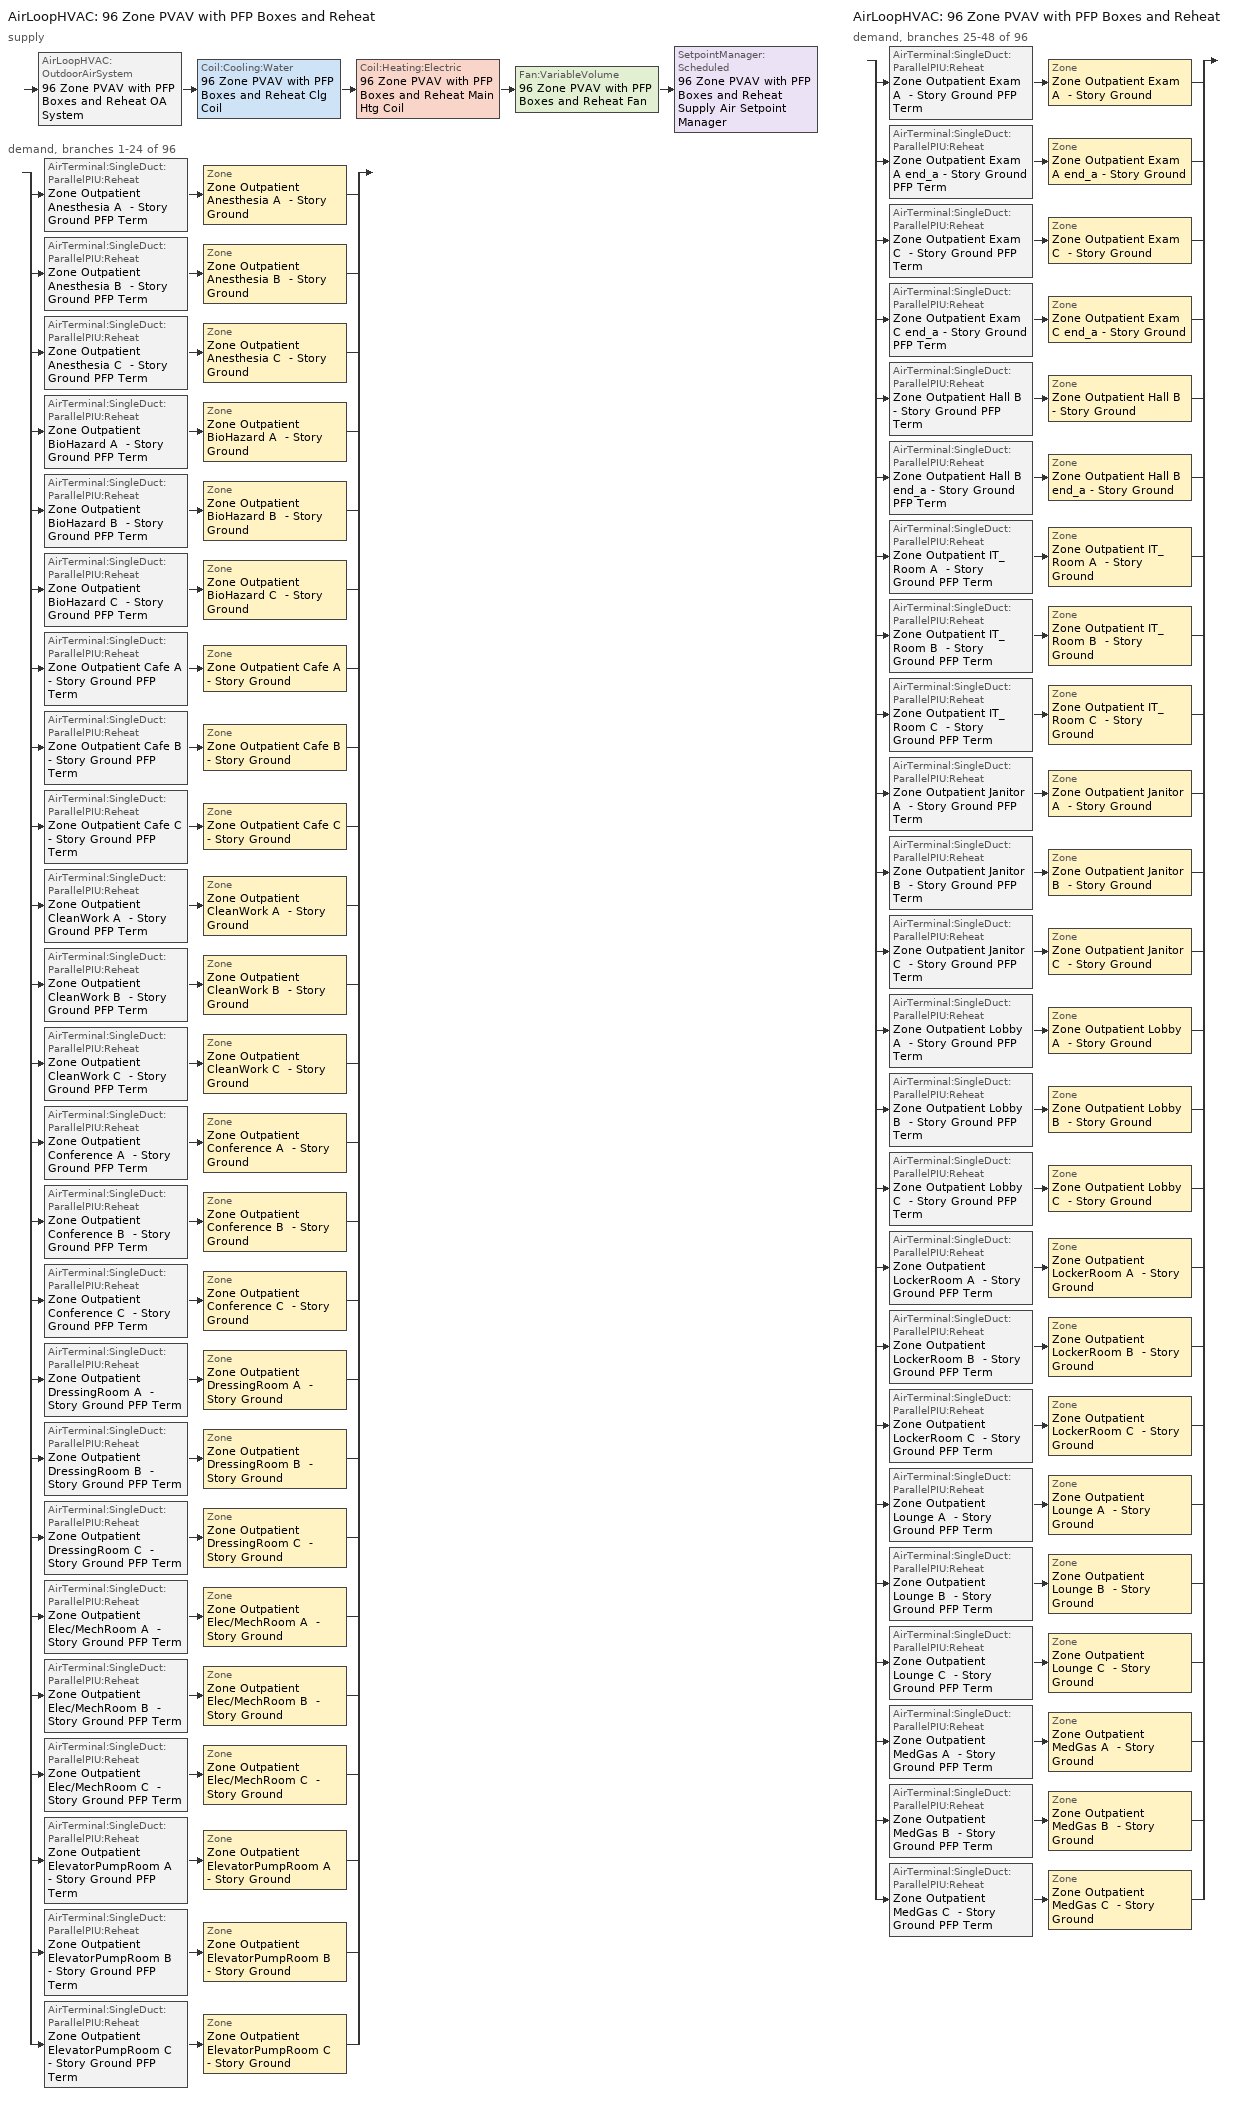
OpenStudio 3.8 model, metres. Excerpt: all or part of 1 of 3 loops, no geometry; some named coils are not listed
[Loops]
AirLoopHVAC '96 Zone PVAV with PFP Boxes and Reheat'
 supply: AirLoopHVAC:OutdoorAirSystem '96 Zone PVAV with PFP Boxes and Reheat OA System' > Coil:Cooling:Water '96 Zone PVAV with PFP Boxes and Reheat Clg Coil' > Coil:Heating:Electric '96 Zone PVAV with PFP Boxes and Reheat Main Htg Coil' > Fan:VariableVolume '96 Zone PVAV with PFP Boxes and Reheat Fan' > SetpointManager:Scheduled '96 Zone PVAV with PFP Boxes and Reheat Supply Air Setpoint Manager'
 demand, branches 1-24 of 96: split
  | AirTerminal:SingleDuct:ParallelPIU:Reheat 'Zone Outpatient Anesthesia A  - Story Ground PFP Term' > Zone 'Zone Outpatient Anesthesia A  - Story Ground'
  | AirTerminal:SingleDuct:ParallelPIU:Reheat 'Zone Outpatient Anesthesia B  - Story Ground PFP Term' > Zone 'Zone Outpatient Anesthesia B  - Story Ground'
  | AirTerminal:SingleDuct:ParallelPIU:Reheat 'Zone Outpatient Anesthesia C  - Story Ground PFP Term' > Zone 'Zone Outpatient Anesthesia C  - Story Ground'
  | AirTerminal:SingleDuct:ParallelPIU:Reheat 'Zone Outpatient BioHazard A  - Story Ground PFP Term' > Zone 'Zone Outpatient BioHazard A  - Story Ground'
  | AirTerminal:SingleDuct:ParallelPIU:Reheat 'Zone Outpatient BioHazard B  - Story Ground PFP Term' > Zone 'Zone Outpatient BioHazard B  - Story Ground'
  | AirTerminal:SingleDuct:ParallelPIU:Reheat 'Zone Outpatient BioHazard C  - Story Ground PFP Term' > Zone 'Zone Outpatient BioHazard C  - Story Ground'
  | AirTerminal:SingleDuct:ParallelPIU:Reheat 'Zone Outpatient Cafe A  - Story Ground PFP Term' > Zone 'Zone Outpatient Cafe A  - Story Ground'
  | AirTerminal:SingleDuct:ParallelPIU:Reheat 'Zone Outpatient Cafe B  - Story Ground PFP Term' > Zone 'Zone Outpatient Cafe B  - Story Ground'
  | AirTerminal:SingleDuct:ParallelPIU:Reheat 'Zone Outpatient Cafe C  - Story Ground PFP Term' > Zone 'Zone Outpatient Cafe C  - Story Ground'
  | AirTerminal:SingleDuct:ParallelPIU:Reheat 'Zone Outpatient CleanWork A  - Story Ground PFP Term' > Zone 'Zone Outpatient CleanWork A  - Story Ground'
  | AirTerminal:SingleDuct:ParallelPIU:Reheat 'Zone Outpatient CleanWork B  - Story Ground PFP Term' > Zone 'Zone Outpatient CleanWork B  - Story Ground'
  | AirTerminal:SingleDuct:ParallelPIU:Reheat 'Zone Outpatient CleanWork C  - Story Ground PFP Term' > Zone 'Zone Outpatient CleanWork C  - Story Ground'
  | AirTerminal:SingleDuct:ParallelPIU:Reheat 'Zone Outpatient Conference A  - Story Ground PFP Term' > Zone 'Zone Outpatient Conference A  - Story Ground'
  | AirTerminal:SingleDuct:ParallelPIU:Reheat 'Zone Outpatient Conference B  - Story Ground PFP Term' > Zone 'Zone Outpatient Conference B  - Story Ground'
  | AirTerminal:SingleDuct:ParallelPIU:Reheat 'Zone Outpatient Conference C  - Story Ground PFP Term' > Zone 'Zone Outpatient Conference C  - Story Ground'
  | AirTerminal:SingleDuct:ParallelPIU:Reheat 'Zone Outpatient DressingRoom A  - Story Ground PFP Term' > Zone 'Zone Outpatient DressingRoom A  - Story Ground'
  | AirTerminal:SingleDuct:ParallelPIU:Reheat 'Zone Outpatient DressingRoom B  - Story Ground PFP Term' > Zone 'Zone Outpatient DressingRoom B  - Story Ground'
  | AirTerminal:SingleDuct:ParallelPIU:Reheat 'Zone Outpatient DressingRoom C  - Story Ground PFP Term' > Zone 'Zone Outpatient DressingRoom C  - Story Ground'
  | AirTerminal:SingleDuct:ParallelPIU:Reheat 'Zone Outpatient Elec/MechRoom A  - Story Ground PFP Term' > Zone 'Zone Outpatient Elec/MechRoom A  - Story Ground'
  | AirTerminal:SingleDuct:ParallelPIU:Reheat 'Zone Outpatient Elec/MechRoom B  - Story Ground PFP Term' > Zone 'Zone Outpatient Elec/MechRoom B  - Story Ground'
  | AirTerminal:SingleDuct:ParallelPIU:Reheat 'Zone Outpatient Elec/MechRoom C  - Story Ground PFP Term' > Zone 'Zone Outpatient Elec/MechRoom C  - Story Ground'
  | AirTerminal:SingleDuct:ParallelPIU:Reheat 'Zone Outpatient ElevatorPumpRoom A  - Story Ground PFP Term' > Zone 'Zone Outpatient ElevatorPumpRoom A  - Story Ground'
  | AirTerminal:SingleDuct:ParallelPIU:Reheat 'Zone Outpatient ElevatorPumpRoom B  - Story Ground PFP Term' > Zone 'Zone Outpatient ElevatorPumpRoom B  - Story Ground'
  | AirTerminal:SingleDuct:ParallelPIU:Reheat 'Zone Outpatient ElevatorPumpRoom C  - Story Ground PFP Term' > Zone 'Zone Outpatient ElevatorPumpRoom C  - Story Ground'
AirLoopHVAC '96 Zone PVAV with PFP Boxes and Reheat'
 demand, branches 25-48 of 96: split
  | AirTerminal:SingleDuct:ParallelPIU:Reheat 'Zone Outpatient Exam A  - Story Ground PFP Term' > Zone 'Zone Outpatient Exam A  - Story Ground'
  | AirTerminal:SingleDuct:ParallelPIU:Reheat 'Zone Outpatient Exam A end_a - Story Ground PFP Term' > Zone 'Zone Outpatient Exam A end_a - Story Ground'
  | AirTerminal:SingleDuct:ParallelPIU:Reheat 'Zone Outpatient Exam C  - Story Ground PFP Term' > Zone 'Zone Outpatient Exam C  - Story Ground'
  | AirTerminal:SingleDuct:ParallelPIU:Reheat 'Zone Outpatient Exam C end_a - Story Ground PFP Term' > Zone 'Zone Outpatient Exam C end_a - Story Ground'
  | AirTerminal:SingleDuct:ParallelPIU:Reheat 'Zone Outpatient Hall B  - Story Ground PFP Term' > Zone 'Zone Outpatient Hall B  - Story Ground'
  | AirTerminal:SingleDuct:ParallelPIU:Reheat 'Zone Outpatient Hall B end_a - Story Ground PFP Term' > Zone 'Zone Outpatient Hall B end_a - Story Ground'
  | AirTerminal:SingleDuct:ParallelPIU:Reheat 'Zone Outpatient IT_Room A  - Story Ground PFP Term' > Zone 'Zone Outpatient IT_Room A  - Story Ground'
  | AirTerminal:SingleDuct:ParallelPIU:Reheat 'Zone Outpatient IT_Room B  - Story Ground PFP Term' > Zone 'Zone Outpatient IT_Room B  - Story Ground'
  | AirTerminal:SingleDuct:ParallelPIU:Reheat 'Zone Outpatient IT_Room C  - Story Ground PFP Term' > Zone 'Zone Outpatient IT_Room C  - Story Ground'
  | AirTerminal:SingleDuct:ParallelPIU:Reheat 'Zone Outpatient Janitor A  - Story Ground PFP Term' > Zone 'Zone Outpatient Janitor A  - Story Ground'
  | AirTerminal:SingleDuct:ParallelPIU:Reheat 'Zone Outpatient Janitor B  - Story Ground PFP Term' > Zone 'Zone Outpatient Janitor B  - Story Ground'
  | AirTerminal:SingleDuct:ParallelPIU:Reheat 'Zone Outpatient Janitor C  - Story Ground PFP Term' > Zone 'Zone Outpatient Janitor C  - Story Ground'
  | AirTerminal:SingleDuct:ParallelPIU:Reheat 'Zone Outpatient Lobby A  - Story Ground PFP Term' > Zone 'Zone Outpatient Lobby A  - Story Ground'
  | AirTerminal:SingleDuct:ParallelPIU:Reheat 'Zone Outpatient Lobby B  - Story Ground PFP Term' > Zone 'Zone Outpatient Lobby B  - Story Ground'
  | AirTerminal:SingleDuct:ParallelPIU:Reheat 'Zone Outpatient Lobby C  - Story Ground PFP Term' > Zone 'Zone Outpatient Lobby C  - Story Ground'
  | AirTerminal:SingleDuct:ParallelPIU:Reheat 'Zone Outpatient LockerRoom A  - Story Ground PFP Term' > Zone 'Zone Outpatient LockerRoom A  - Story Ground'
  | AirTerminal:SingleDuct:ParallelPIU:Reheat 'Zone Outpatient LockerRoom B  - Story Ground PFP Term' > Zone 'Zone Outpatient LockerRoom B  - Story Ground'
  | AirTerminal:SingleDuct:ParallelPIU:Reheat 'Zone Outpatient LockerRoom C  - Story Ground PFP Term' > Zone 'Zone Outpatient LockerRoom C  - Story Ground'
  | AirTerminal:SingleDuct:ParallelPIU:Reheat 'Zone Outpatient Lounge A  - Story Ground PFP Term' > Zone 'Zone Outpatient Lounge A  - Story Ground'
  | AirTerminal:SingleDuct:ParallelPIU:Reheat 'Zone Outpatient Lounge B  - Story Ground PFP Term' > Zone 'Zone Outpatient Lounge B  - Story Ground'
  | AirTerminal:SingleDuct:ParallelPIU:Reheat 'Zone Outpatient Lounge C  - Story Ground PFP Term' > Zone 'Zone Outpatient Lounge C  - Story Ground'
  | AirTerminal:SingleDuct:ParallelPIU:Reheat 'Zone Outpatient MedGas A  - Story Ground PFP Term' > Zone 'Zone Outpatient MedGas A  - Story Ground'
  | AirTerminal:SingleDuct:ParallelPIU:Reheat 'Zone Outpatient MedGas B  - Story Ground PFP Term' > Zone 'Zone Outpatient MedGas B  - Story Ground'
  | AirTerminal:SingleDuct:ParallelPIU:Reheat 'Zone Outpatient MedGas C  - Story Ground PFP Term' > Zone 'Zone Outpatient MedGas C  - Story Ground'
[Sizing:Zone] Zone Cooling Design Supply Air Temperature Input Method=SupplyAirTemperature; Zone Cooling Design Supply Air Temperature {C}=12.7778; Zone Cooling Design Supply Air Temperature Difference {deltaC}=11.11; Zone Heating Design Supply Air Temperature Input Method=SupplyAirTemperature; Zone Heating Design Supply Air Temperature {C}=40; Zone Heating Design Supply Air Temperature Difference {deltaC}=11.11; Zone Cooling Design Supply Air Humidity Ratio {kg-H2O/kg-air}=0.0085; Zone Heating Design Supply Air Humidity Ratio {kg-H2O/kg-air}=0.008; Cooling Design Air Flow Method=DesignDay; Heating Design Air Flow Method=DesignDay; Account for Dedicated Outdoor Air System=No; Dedicated Outdoor Air System Control Strategy=NeutralSupplyAir; Dedicated Outdoor Air Low Setpoint Temperature for Design {C}=autosize; Dedicated Outdoor Air High Setpoint Temperature for Design {C}=autosize; Zone Load Sizing Method=Sensible Load Only No Latent Load; Zone Latent Cooling Design Supply Air Humidity Ratio Input Method=HumidityRatioDifference; Zone Cooling Design Supply Air Humidity Ratio Difference {kgWater/kgDryAir}=0.005; Zone Latent Heating Design Supply Air Humidity Ratio Input Method=HumidityRatioDifference; Zone Humidification Design Supply Air Humidity Ratio Difference {kgWater/kgDryAir}=0.005
Zone Outpatient Exam A end_a - Story Ground; Zone Outpatient Hall B end_a - Story Ground; Zone Outpatient Exam C end_a - Story Ground; Zone Outpatient Exam A  - Story Ground; Zone Outpatient Hall B  - Story Ground; Zone Outpatient Exam C  - Story Ground; Zone Outpatient Janitor A  - Story Ground; Zone Outpatient Janitor B  - Story Ground; Zone Outpatient Janitor C  - Story Ground; Zone Outpatient BioHazard A  - Story Ground; Zone Outpatient BioHazard B  - Story Ground; Zone Outpatient BioHazard C  - Story Ground; Zone Outpatient MedGas A  - Story Ground; Zone Outpatient MedGas B  - Story Ground; Zone Outpatient MedGas C  - Story Ground; Zone Outpatient DressingRoom A  - Story Ground; Zone Outpatient DressingRoom B  - Story Ground; Zone Outpatient DressingRoom C  - Story Ground; Zone Outpatient ElevatorPumpRoom A  - Story Ground; Zone Outpatient ElevatorPumpRoom B  - Story Ground; Zone Outpatient ElevatorPumpRoom C  - Story Ground; Zone Outpatient Anesthesia A  - Story Ground; Zone Outpatient Anesthesia B  - Story Ground; Zone Outpatient Anesthesia C  - Story Ground; Zone Outpatient IT_Room A  - Story Ground; Zone Outpatient IT_Room B  - Story Ground; Zone Outpatient IT_Room C  - Story Ground; Zone Outpatient CleanWork A  - Story Ground; Zone Outpatient CleanWork B  - Story Ground; Zone Outpatient CleanWork C  - Story Ground; Zone Outpatient Conference A  - Story Ground; Zone Outpatient Conference B  - Story Ground; Zone Outpatient Conference C  - Story Ground; Zone Outpatient Cafe A  - Story Ground; Zone Outpatient Cafe B  - Story Ground; Zone Outpatient Cafe C  - Story Ground; Zone Outpatient Elec/MechRoom A  - Story Ground; Zone Outpatient Elec/MechRoom B  - Story Ground; Zone Outpatient Elec/MechRoom C  - Story Ground; Zone Outpatient Lobby A  - Story Ground; Zone Outpatient Lobby B  - Story Ground; Zone Outpatient Lobby C  - Story Ground; Zone Outpatient LockerRoom A  - Story Ground; Zone Outpatient LockerRoom B  - Story Ground; Zone Outpatient LockerRoom C  - Story Ground; Zone Outpatient Lounge A  - Story Ground; Zone Outpatient Lounge B  - Story Ground; Zone Outpatient Lounge C  - Story Ground
[Zone equipment]
Zone Outpatient Exam A end_a - Story Ground: Zone Outpatient Exam A end_a - Story Ground PFP Term
Zone Outpatient Hall B end_a - Story Ground: Zone Outpatient Hall B end_a - Story Ground PFP Term
Zone Outpatient Exam C end_a - Story Ground: Zone Outpatient Exam C end_a - Story Ground PFP Term
Zone Outpatient Exam A  - Story Ground: Zone Outpatient Exam A  - Story Ground PFP Term
Zone Outpatient Hall B  - Story Ground: Zone Outpatient Hall B  - Story Ground PFP Term
Zone Outpatient Exam C  - Story Ground: Zone Outpatient Exam C  - Story Ground PFP Term
Zone Outpatient Janitor A  - Story Ground: Zone Outpatient Janitor A  - Story Ground PFP Term
Zone Outpatient Janitor B  - Story Ground: Zone Outpatient Janitor B  - Story Ground PFP Term
Zone Outpatient Janitor C  - Story Ground: Zone Outpatient Janitor C  - Story Ground PFP Term
Zone Outpatient BioHazard A  - Story Ground: Zone Outpatient BioHazard A  - Story Ground PFP Term
Zone Outpatient BioHazard B  - Story Ground: Zone Outpatient BioHazard B  - Story Ground PFP Term
Zone Outpatient BioHazard C  - Story Ground: Zone Outpatient BioHazard C  - Story Ground PFP Term
Zone Outpatient MedGas A  - Story Ground: Zone Outpatient MedGas A  - Story Ground PFP Term
Zone Outpatient MedGas B  - Story Ground: Zone Outpatient MedGas B  - Story Ground PFP Term
Zone Outpatient MedGas C  - Story Ground: Zone Outpatient MedGas C  - Story Ground PFP Term
Zone Outpatient DressingRoom A  - Story Ground: Zone Outpatient DressingRoom A  - Story Ground PFP Term
Zone Outpatient DressingRoom B  - Story Ground: Zone Outpatient DressingRoom B  - Story Ground PFP Term
Zone Outpatient DressingRoom C  - Story Ground: Zone Outpatient DressingRoom C  - Story Ground PFP Term
Zone Outpatient ElevatorPumpRoom A  - Story Ground: Zone Outpatient ElevatorPumpRoom A  - Story Ground PFP Term
Zone Outpatient ElevatorPumpRoom B  - Story Ground: Zone Outpatient ElevatorPumpRoom B  - Story Ground PFP Term
Zone Outpatient ElevatorPumpRoom C  - Story Ground: Zone Outpatient ElevatorPumpRoom C  - Story Ground PFP Term
Zone Outpatient Anesthesia A  - Story Ground: Zone Outpatient Anesthesia A  - Story Ground Exhaust Fan, Zone Outpatient Anesthesia A  - Story Ground PFP Term
Zone Outpatient Anesthesia B  - Story Ground: Zone Outpatient Anesthesia B  - Story Ground Exhaust Fan, Zone Outpatient Anesthesia B  - Story Ground PFP Term
Zone Outpatient Anesthesia C  - Story Ground: Zone Outpatient Anesthesia C  - Story Ground Exhaust Fan, Zone Outpatient Anesthesia C  - Story Ground PFP Term
Zone Outpatient IT_Room A  - Story Ground: Zone Outpatient IT_Room A  - Story Ground PFP Term
Zone Outpatient IT_Room B  - Story Ground: Zone Outpatient IT_Room B  - Story Ground PFP Term
Zone Outpatient IT_Room C  - Story Ground: Zone Outpatient IT_Room C  - Story Ground PFP Term
Zone Outpatient CleanWork A  - Story Ground: Zone Outpatient CleanWork A  - Story Ground PFP Term
Zone Outpatient CleanWork B  - Story Ground: Zone Outpatient CleanWork B  - Story Ground PFP Term
Zone Outpatient CleanWork C  - Story Ground: Zone Outpatient CleanWork C  - Story Ground PFP Term
Zone Outpatient Conference A  - Story Ground: Zone Outpatient Conference A  - Story Ground PFP Term
Zone Outpatient Conference B  - Story Ground: Zone Outpatient Conference B  - Story Ground PFP Term
Zone Outpatient Conference C  - Story Ground: Zone Outpatient Conference C  - Story Ground PFP Term
Zone Outpatient Cafe A  - Story Ground: Zone Outpatient Cafe A  - Story Ground PFP Term
Zone Outpatient Cafe B  - Story Ground: Zone Outpatient Cafe B  - Story Ground PFP Term
Zone Outpatient Cafe C  - Story Ground: Zone Outpatient Cafe C  - Story Ground PFP Term
Zone Outpatient Elec/MechRoom A  - Story Ground: Zone Outpatient Elec/MechRoom A  - Story Ground PFP Term
Zone Outpatient Elec/MechRoom B  - Story Ground: Zone Outpatient Elec/MechRoom B  - Story Ground PFP Term
Zone Outpatient Elec/MechRoom C  - Story Ground: Zone Outpatient Elec/MechRoom C  - Story Ground PFP Term
Zone Outpatient Lobby A  - Story Ground: Zone Outpatient Lobby A  - Story Ground PFP Term
Zone Outpatient Lobby B  - Story Ground: Zone Outpatient Lobby B  - Story Ground PFP Term
Zone Outpatient Lobby C  - Story Ground: Zone Outpatient Lobby C  - Story Ground PFP Term
Zone Outpatient LockerRoom A  - Story Ground: Zone Outpatient LockerRoom A  - Story Ground PFP Term
Zone Outpatient LockerRoom B  - Story Ground: Zone Outpatient LockerRoom B  - Story Ground PFP Term
Zone Outpatient LockerRoom C  - Story Ground: Zone Outpatient LockerRoom C  - Story Ground PFP Term
Zone Outpatient Lounge A  - Story Ground: Zone Outpatient Lounge A  - Story Ground PFP Term
Zone Outpatient Lounge B  - Story Ground: Zone Outpatient Lounge B  - Story Ground PFP Term
Zone Outpatient Lounge C  - Story Ground: Zone Outpatient Lounge C  - Story Ground PFP Term
[Fan:ZoneExhaust] Availability Schedule=OutPatientHealthCare Hours_of_operation; Fan Total Efficiency=0.0273754; Pressure Rise {Pa}=124.544; Flow Fraction Schedule=OutPatientHealthCare Hours_of_operation; System Availability Manager Coupling Mode=Decoupled
Name | Maximum Flow Rate {m3/s}
Zone Outpatient Anesthesia A  - Story Ground Exhaust Fan; Zone Outpatient Anesthesia C  - Story Ground Exhaust Fan | 0.00457754
Zone Outpatient Anesthesia B  - Story Ground Exhaust Fan | 0.0042335
[SetpointManager:Scheduled]
96 Zone PVAV with PFP Boxes and Reheat Supply Air Setpoint Manager: Control Variable=Temperature; Schedule=Supply Air Temp - 55.0F; Setpoint Node or NodeList=96 Zone PVAV with PFP Boxes and Reheat Supply Outlet Node
[AirLoopHVAC]
96 Zone PVAV with PFP Boxes and Reheat: Availability Schedule=96 Zone PVAV with PFP Boxes and Reheat Occ Sch; Design Supply Air Flow Rate {m3/s}=5.34255; Design Return Air Flow Fraction of Supply Air Flow=1
[Sizing:System]
96 Zone PVAV with PFP Boxes and Reheat: Type of Load to Size On=Sensible; Design Outdoor Air Flow Rate {m3/s}=5.34255; Central Heating Maximum System Air Flow Ratio=0.3; Preheat Design Temperature {C}=7.22222; Preheat Design Humidity Ratio {kg-H2O/kg-Air}=0.008; Precool Design Temperature {C}=12.7778; Precool Design Humidity Ratio {kg-H2O/kg-Air}=0.008; Central Cooling Design Supply Air Temperature {C}=12.7778; Central Heating Design Supply Air Temperature {C}=12.7778; Sizing Option=Coincident; 100% Outdoor Air in Cooling=No; 100% Outdoor Air in Heating=No; Central Cooling Design Supply Air Humidity Ratio {kg-H2O/kg-Air}=0.0085; Central Heating Design Supply Air Humidity Ratio {kg-H2O/kg-Air}=0.008; Cooling Design Air Flow Method=DesignDay; Heating Design Air Flow Method=DesignDay; System Outdoor Air Method=ZoneSum; Zone Maximum Outdoor Air Fraction=1; Cooling Supply Air Flow Rate Per Floor Area {m3/s-m2}=0.00996765; Cooling Fraction of Autosized Cooling Supply Air Flow Rate=1; Cooling Supply Air Flow Rate Per Unit Cooling Capacity {m3/s-W}=3.94755e-05; Heating Supply Air Flow Rate Per Floor Area {m3/s-m2}=0.00996765; Heating Fraction of Autosized Heating Supply Air Flow Rate=1; Heating Fraction of Autosized Cooling Supply Air Flow Rate=1; Heating Supply Air Flow Rate Per Unit Heating Capacity {m3/s-W}=3.15882e-05; Cooling Design Capacity Method=CoolingDesignCapacity; Cooling Design Capacity {W}=71571.71; Cooling Design Capacity Per Floor Area {W/m2}=234.7; Fraction of Autosized Cooling Design Capacity=1; Heating Design Capacity Method=HeatingDesignCapacity; Heating Design Capacity {W}=13986.46; Heating Design Capacity Per Floor Area {W/m2}=157; Fraction of Autosized Heating Design Capacity=1; Central Cooling Capacity Control Method=OnOff; Occupant Diversity=1
[Fan:VariableVolume]
96 Zone PVAV with PFP Boxes and Reheat Fan: Availability Schedule=Always On Discrete; Fan Total Efficiency=0.5915; Pressure Rise {Pa}=1574.24; Maximum Flow Rate {m3/s}=5.34255; Fan Power Minimum Flow Rate Input Method=Fraction; Fan Power Minimum Flow Fraction=0.25; Fan Power Minimum Air Flow Rate {m3/s}=0; Motor Efficiency=0.91; Motor In Airstream Fraction=1; Fan Power Coefficient 1=0.04076; Fan Power Coefficient 2=0.0881; Fan Power Coefficient 3=-0.0729; Fan Power Coefficient 4=0.9437; Fan Power Coefficient 5=0
[Coil:Heating:Electric] Availability Schedule=Always On Discrete; Efficiency=1
Name | Nominal Capacity {W}
96 Zone PVAV with PFP Boxes and Reheat Main Htg Coil | 6648.19
Zone Outpatient Anesthesia A  - Story Ground Electric Reheat Coil; Zone Outpatient Anesthesia C  - Story Ground Electric Reheat Coil | 260.28
Zone Outpatient Anesthesia B  - Story Ground Electric Reheat Coil | 241.018
Zone Outpatient BioHazard A  - Story Ground Electric Reheat Coil; Zone Outpatient BioHazard C  - Story Ground Electric Reheat Coil | 1186.76
Zone Outpatient BioHazard B  - Story Ground Electric Reheat Coil | 1098.14
Zone Outpatient Cafe A  - Story Ground Electric Reheat Coil; Zone Outpatient Cafe C  - Story Ground Electric Reheat Coil | 1766.33
Zone Outpatient Cafe B  - Story Ground Electric Reheat Coil | 1635.29
Zone Outpatient CleanWork A  - Story Ground Electric Reheat Coil; Zone Outpatient CleanWork C  - Story Ground Electric Reheat Coil | 565.554
Zone Outpatient CleanWork B  - Story Ground Electric Reheat Coil | 524.459
Zone Outpatient Conference A  - Story Ground Electric Reheat Coil; Zone Outpatient Conference C  - Story Ground Electric Reheat Coil | 875.875
Zone Outpatient Conference B  - Story Ground Electric Reheat Coil | 811.493
Zone Outpatient DressingRoom A  - Story Ground Electric Reheat Coil; Zone Outpatient DressingRoom C  - Story Ground Electric Reheat Coil | 195.227
Zone Outpatient DressingRoom B  - Story Ground Electric Reheat Coil | 180.785
Zone Outpatient Elec/MechRoom A  - Story Ground Electric Reheat Coil; Zone Outpatient Elec/MechRoom C  - Story Ground Electric Reheat Coil | 724.291
Zone Outpatient Elec/MechRoom B  - Story Ground Electric Reheat Coil | 672.699
Zone Outpatient ElevatorPumpRoom A  - Story Ground Electric Reheat Coil; Zone Outpatient ElevatorPumpRoom C  - Story Ground Electric Reheat Coil | 174.741
Zone Outpatient ElevatorPumpRoom B  - Story Ground Electric Reheat Coil | 161.846
Zone Outpatient Exam A  - Story Ground Electric Reheat Coil | 5984.42
Zone Outpatient Exam A end_a - Story Ground Electric Reheat Coil | 3594.35
Zone Outpatient Exam C  - Story Ground Electric Reheat Coil | 7290.72
Zone Outpatient Exam C end_a - Story Ground Electric Reheat Coil | 4217.24
Zone Outpatient Hall B  - Story Ground Electric Reheat Coil | 7985.41
Zone Outpatient Hall B end_a - Story Ground Electric Reheat Coil | 6573.33
Zone Outpatient IT_Room A  - Story Ground Electric Reheat Coil; Zone Outpatient IT_Room C  - Story Ground Electric Reheat Coil | 236.001
Zone Outpatient IT_Room B  - Story Ground Electric Reheat Coil | 218.604
Zone Outpatient Janitor A  - Story Ground Electric Reheat Coil | 1308
Zone Outpatient Janitor B  - Story Ground Electric Reheat Coil | 1491.88
Zone Outpatient Janitor C  - Story Ground Electric Reheat Coil | 1756.27
Zone Outpatient Lobby A  - Story Ground Electric Reheat Coil; Zone Outpatient Lobby C  - Story Ground Electric Reheat Coil | 908.188
Zone Outpatient Lobby B  - Story Ground Electric Reheat Coil | 842.461
Zone Outpatient LockerRoom A  - Story Ground Electric Reheat Coil; Zone Outpatient LockerRoom C  - Story Ground Electric Reheat Coil | 1049.82
Zone Outpatient LockerRoom B  - Story Ground Electric Reheat Coil | 975.299
Zone Outpatient Lounge A  - Story Ground Electric Reheat Coil; Zone Outpatient Lounge C  - Story Ground Electric Reheat Coil | 1531.57
Zone Outpatient Lounge B  - Story Ground Electric Reheat Coil | 1423.59
Zone Outpatient MedGas A  - Story Ground Electric Reheat Coil; Zone Outpatient MedGas C  - Story Ground Electric Reheat Coil | 283.325
Zone Outpatient MedGas B  - Story Ground Electric Reheat Coil | 261.972
[Controller:OutdoorAir]
96 Zone PVAV with PFP Boxes and Reheat OA Controller: Minimum Outdoor Air Flow Rate {m3/s}=0.758453; Maximum Outdoor Air Flow Rate {m3/s}=5.34255; Economizer Control Type=NoEconomizer; Economizer Control Action Type=ModulateFlow; Economizer Maximum Limit Dry-Bulb Temperature {C}=12.7778; Economizer Maximum Limit Enthalpy {J/kg}=64000; Lockout Type=LockoutWithHeating; Minimum Limit Type=FixedMinimum; Minimum Outdoor Air Schedule=96 Zone PVAV with PFP Boxes and Reheat_night_novent_schedule; Controller Mechanical Ventilation=96 Zone PVAV with PFP Boxes and Reheat Vent Controller; High Humidity Control=No; Heat Recovery Bypass Control Type=BypassWhenWithinEconomizerLimits; Economizer Operation Staging=InterlockedWithMechanicalCooling
[Controller:MechanicalVentilation]
96 Zone PVAV with PFP Boxes and Reheat Vent Controller: Availability Schedule=Always On Discrete; System Outdoor Air Method=ZoneSum
[AirLoopHVAC:OutdoorAirSystem]
96 Zone PVAV with PFP Boxes and Reheat OA System: Controller=96 Zone PVAV with PFP Boxes and Reheat OA Controller
[Fan:ConstantVolume] Availability Schedule=96 Zone PVAV with PFP Boxes and Reheat Occ Sch; Fan Total Efficiency=0.4675; Pressure Rise {Pa}=0; Motor Efficiency=0.85; Motor In Airstream Fraction=1
Name | Maximum Flow Rate {m3/s}
Zone Outpatient Anesthesia A  - Story Ground PFP Term Fan; Zone Outpatient Anesthesia C  - Story Ground PFP Term Fan | 0.00894449
Zone Outpatient Anesthesia B  - Story Ground PFP Term Fan | 0.00828542
Zone Outpatient BioHazard A  - Story Ground PFP Term Fan; Zone Outpatient BioHazard C  - Story Ground PFP Term Fan | 0.0514565
Zone Outpatient BioHazard B  - Story Ground PFP Term Fan | 0.0476141
Zone Outpatient Cafe A  - Story Ground PFP Term Fan; Zone Outpatient Cafe C  - Story Ground PFP Term Fan | 0.0311838
Zone Outpatient Cafe B  - Story Ground PFP Term Fan | 0.0289445
Zone Outpatient CleanWork A  - Story Ground PFP Term Fan; Zone Outpatient CleanWork C  - Story Ground PFP Term Fan | 0.0202992
Zone Outpatient CleanWork B  - Story Ground PFP Term Fan | 0.0188353
Zone Outpatient Conference A  - Story Ground PFP Term Fan; Zone Outpatient Conference C  - Story Ground PFP Term Fan | 0.0214111
Zone Outpatient Conference B  - Story Ground PFP Term Fan | 0.0198714
Zone Outpatient DressingRoom A  - Story Ground PFP Term Fan; Zone Outpatient DressingRoom C  - Story Ground PFP Term Fan | 0.00846645
Zone Outpatient DressingRoom B  - Story Ground PFP Term Fan | 0.00784013
Zone Outpatient Elec/MechRoom A  - Story Ground PFP Term Fan; Zone Outpatient Elec/MechRoom C  - Story Ground PFP Term Fan | 0.0314018
Zone Outpatient Elec/MechRoom B  - Story Ground PFP Term Fan | 0.0291651
Zone Outpatient ElevatorPumpRoom A  - Story Ground PFP Term Fan; Zone Outpatient ElevatorPumpRoom C  - Story Ground PFP Term Fan | 0.00757798
Zone Outpatient ElevatorPumpRoom B  - Story Ground PFP Term Fan | 0.00701877
Zone Outpatient Exam A  - Story Ground PFP Term Fan | 0.198463
Zone Outpatient Exam A end_a - Story Ground PFP Term Fan | 0.126149
Zone Outpatient Exam C  - Story Ground PFP Term Fan | 0.2559
Zone Outpatient Exam C end_a - Story Ground PFP Term Fan | 0.153398
Zone Outpatient Hall B  - Story Ground PFP Term Fan | 0.309546
Zone Outpatient Hall B end_a - Story Ground PFP Term Fan | 0.267111
Zone Outpatient IT_Room A  - Story Ground PFP Term Fan; Zone Outpatient IT_Room C  - Story Ground PFP Term Fan | 0.0102338
Zone Outpatient IT_Room B  - Story Ground PFP Term Fan | 0.00947948
Zone Outpatient Janitor A  - Story Ground PFP Term Fan | 0.0567176
Zone Outpatient Janitor B  - Story Ground PFP Term Fan | 0.0646911
Zone Outpatient Janitor C  - Story Ground PFP Term Fan | 0.0761561
Zone Outpatient Lobby A  - Story Ground PFP Term Fan; Zone Outpatient Lobby C  - Story Ground PFP Term Fan | 0.0260898
Zone Outpatient Lobby B  - Story Ground PFP Term Fan | 0.0242439
Zone Outpatient LockerRoom A  - Story Ground PFP Term Fan; Zone Outpatient LockerRoom C  - Story Ground PFP Term Fan | 0.0376437
Zone Outpatient LockerRoom B  - Story Ground PFP Term Fan | 0.0350063
Zone Outpatient Lounge A  - Story Ground PFP Term Fan; Zone Outpatient Lounge C  - Story Ground PFP Term Fan | 0.0542298
Zone Outpatient Lounge B  - Story Ground PFP Term Fan | 0.050466
Zone Outpatient MedGas A  - Story Ground PFP Term Fan; Zone Outpatient MedGas C  - Story Ground PFP Term Fan | 0.0122868
Zone Outpatient MedGas B  - Story Ground PFP Term Fan | 0.0113608
[AirTerminal:SingleDuct:ParallelPIU:Reheat] Availability Schedule=Always On Discrete; Maximum Hot Water or Steam Flow Rate {m3/s}=Autosize; Minimum Hot Water or Steam Flow Rate {m3/s}=0; Convergence Tolerance=0.001
Name | Maximum Primary Air Flow Rate {m3/s} | Maximum Secondary Air Flow Rate {m3/s} | Minimum Primary Air Flow Fraction | Fan On Flow Fraction | Fan | Reheat Coil
Zone Outpatient Anesthesia A  - Story Ground PFP Term | 0.00894449 | 0.00894449 | 0.172723 | 0.172723 | Zone Outpatient Anesthesia A  - Story Ground PFP Term Fan | Zone Outpatient Anesthesia A  - Story Ground Electric Reheat Coil
Zone Outpatient Anesthesia B  - Story Ground PFP Term | 0.00828542 | 0.00828542 | 0.172448 | 0.172448 | Zone Outpatient Anesthesia B  - Story Ground PFP Term Fan | Zone Outpatient Anesthesia B  - Story Ground Electric Reheat Coil
Zone Outpatient Anesthesia C  - Story Ground PFP Term | 0.00894449 | 0.00894449 | 0.172723 | 0.172723 | Zone Outpatient Anesthesia C  - Story Ground PFP Term Fan | Zone Outpatient Anesthesia C  - Story Ground Electric Reheat Coil
Zone Outpatient BioHazard A  - Story Ground PFP Term | 0.0514565 | 0.0514565 | 0 | 0 | Zone Outpatient BioHazard A  - Story Ground PFP Term Fan | Zone Outpatient BioHazard A  - Story Ground Electric Reheat Coil
Zone Outpatient BioHazard B  - Story Ground PFP Term | 0.0476141 | 0.0476141 | 0 | 0 | Zone Outpatient BioHazard B  - Story Ground PFP Term Fan | Zone Outpatient BioHazard B  - Story Ground Electric Reheat Coil
Zone Outpatient BioHazard C  - Story Ground PFP Term | 0.0514565 | 0.0514565 | 0 | 0 | Zone Outpatient BioHazard C  - Story Ground PFP Term Fan | Zone Outpatient BioHazard C  - Story Ground Electric Reheat Coil
Zone Outpatient Cafe A  - Story Ground PFP Term | 0.0311838 | 0.0311838 | 0.810352 | 0.810352 | Zone Outpatient Cafe A  - Story Ground PFP Term Fan | Zone Outpatient Cafe A  - Story Ground Electric Reheat Coil
Zone Outpatient Cafe B  - Story Ground PFP Term | 0.0289445 | 0.0289445 | 0.807429 | 0.807429 | Zone Outpatient Cafe B  - Story Ground PFP Term Fan | Zone Outpatient Cafe B  - Story Ground Electric Reheat Coil
Zone Outpatient Cafe C  - Story Ground PFP Term | 0.0311838 | 0.0311838 | 0.810352 | 0.810352 | Zone Outpatient Cafe C  - Story Ground PFP Term Fan | Zone Outpatient Cafe C  - Story Ground Electric Reheat Coil
Zone Outpatient CleanWork A  - Story Ground PFP Term | 0.0202992 | 0.0202992 | 0.138554 | 0.138554 | Zone Outpatient CleanWork A  - Story Ground PFP Term Fan | Zone Outpatient CleanWork A  - Story Ground Electric Reheat Coil
Zone Outpatient CleanWork B  - Story Ground PFP Term | 0.0188353 | 0.0188353 | 0.1381 | 0.1381 | Zone Outpatient CleanWork B  - Story Ground PFP Term Fan | Zone Outpatient CleanWork B  - Story Ground Electric Reheat Coil
Zone Outpatient CleanWork C  - Story Ground PFP Term | 0.0202992 | 0.0202992 | 0.138554 | 0.138554 | Zone Outpatient CleanWork C  - Story Ground PFP Term Fan | Zone Outpatient CleanWork C  - Story Ground Electric Reheat Coil
Zone Outpatient Conference A  - Story Ground PFP Term | 0.0214111 | 0.0214111 | 0.469797 | 0.469797 | Zone Outpatient Conference A  - Story Ground PFP Term Fan | Zone Outpatient Conference A  - Story Ground Electric Reheat Coil
Zone Outpatient Conference B  - Story Ground PFP Term | 0.0198714 | 0.0198714 | 0.468154 | 0.468154 | Zone Outpatient Conference B  - Story Ground PFP Term Fan | Zone Outpatient Conference B  - Story Ground Electric Reheat Coil
Zone Outpatient Conference C  - Story Ground PFP Term | 0.0214111 | 0.0214111 | 0.469797 | 0.469797 | Zone Outpatient Conference C  - Story Ground PFP Term Fan | Zone Outpatient Conference C  - Story Ground Electric Reheat Coil
Zone Outpatient DressingRoom A  - Story Ground PFP Term | 0.00846645 | 0.00846645 | 0 | 0 | Zone Outpatient DressingRoom A  - Story Ground PFP Term Fan | Zone Outpatient DressingRoom A  - Story Ground Electric Reheat Coil
Zone Outpatient DressingRoom B  - Story Ground PFP Term | 0.00784013 | 0.00784013 | 0 | 0 | Zone Outpatient DressingRoom B  - Story Ground PFP Term Fan | Zone Outpatient DressingRoom B  - Story Ground Electric Reheat Coil
Zone Outpatient DressingRoom C  - Story Ground PFP Term | 0.00846645 | 0.00846645 | 0 | 0 | Zone Outpatient DressingRoom C  - Story Ground PFP Term Fan | Zone Outpatient DressingRoom C  - Story Ground Electric Reheat Coil
Zone Outpatient Elec/MechRoom A  - Story Ground PFP Term | 0.0314018 | 0.0314018 | 0 | 0 | Zone Outpatient Elec/MechRoom A  - Story Ground PFP Term Fan | Zone Outpatient Elec/MechRoom A  - Story Ground Electric Reheat Coil
Zone Outpatient Elec/MechRoom B  - Story Ground PFP Term | 0.0291651 | 0.0291651 | 0 | 0 | Zone Outpatient Elec/MechRoom B  - Story Ground PFP Term Fan | Zone Outpatient Elec/MechRoom B  - Story Ground Electric Reheat Coil
Zone Outpatient Elec/MechRoom C  - Story Ground PFP Term | 0.0314018 | 0.0314018 | 0 | 0 | Zone Outpatient Elec/MechRoom C  - Story Ground PFP Term Fan | Zone Outpatient Elec/MechRoom C  - Story Ground Electric Reheat Coil
Zone Outpatient ElevatorPumpRoom A  - Story Ground PFP Term | 0.00757798 | 0.00757798 | 0 | 0 | Zone Outpatient ElevatorPumpRoom A  - Story Ground PFP Term Fan | Zone Outpatient ElevatorPumpRoom A  - Story Ground Electric Reheat Coil
Zone Outpatient ElevatorPumpRoom B  - Story Ground PFP Term | 0.00701877 | 0.00701877 | 0 | 0 | Zone Outpatient ElevatorPumpRoom B  - Story Ground PFP Term Fan | Zone Outpatient ElevatorPumpRoom B  - Story Ground Electric Reheat Coil
Zone Outpatient ElevatorPumpRoom C  - Story Ground PFP Term | 0.00757798 | 0.00757798 | 0 | 0 | Zone Outpatient ElevatorPumpRoom C  - Story Ground PFP Term Fan | Zone Outpatient ElevatorPumpRoom C  - Story Ground Electric Reheat Coil
Zone Outpatient Exam A  - Story Ground PFP Term | 0.198463 | 0.198463 | 0.20116 | 0.20116 | Zone Outpatient Exam A  - Story Ground PFP Term Fan | Zone Outpatient Exam A  - Story Ground Electric Reheat Coil
Zone Outpatient Exam A end_a - Story Ground PFP Term | 0.126149 | 0.126149 | 0.156073 | 0.156073 | Zone Outpatient Exam A end_a - Story Ground PFP Term Fan | Zone Outpatient Exam A end_a - Story Ground Electric Reheat Coil
Zone Outpatient Exam C  - Story Ground PFP Term | 0.2559 | 0.2559 | 0.15601 | 0.15601 | Zone Outpatient Exam C  - Story Ground PFP Term Fan | Zone Outpatient Exam C  - Story Ground Electric Reheat Coil
Zone Outpatient Exam C end_a - Story Ground PFP Term | 0.153398 | 0.153398 | 0.128349 | 0.128349 | Zone Outpatient Exam C end_a - Story Ground PFP Term Fan | Zone Outpatient Exam C end_a - Story Ground Electric Reheat Coil
Zone Outpatient Hall B  - Story Ground PFP Term | 0.309546 | 0.309546 | 0.0803831 | 0.0803831 | Zone Outpatient Hall B  - Story Ground PFP Term Fan | Zone Outpatient Hall B  - Story Ground Electric Reheat Coil
Zone Outpatient Hall B end_a - Story Ground PFP Term | 0.267111 | 0.267111 | 0.0459396 | 0.0459396 | Zone Outpatient Hall B end_a - Story Ground PFP Term Fan | Zone Outpatient Hall B end_a - Story Ground Electric Reheat Coil
Zone Outpatient IT_Room A  - Story Ground PFP Term | 0.0102338 | 0.0102338 | 0 | 0 | Zone Outpatient IT_Room A  - Story Ground PFP Term Fan | Zone Outpatient IT_Room A  - Story Ground Electric Reheat Coil
Zone Outpatient IT_Room B  - Story Ground PFP Term | 0.00947948 | 0.00947948 | 0 | 0 | Zone Outpatient IT_Room B  - Story Ground PFP Term Fan | Zone Outpatient IT_Room B  - Story Ground Electric Reheat Coil
Zone Outpatient IT_Room C  - Story Ground PFP Term | 0.0102338 | 0.0102338 | 0 | 0 | Zone Outpatient IT_Room C  - Story Ground PFP Term Fan | Zone Outpatient IT_Room C  - Story Ground Electric Reheat Coil
Zone Outpatient Janitor A  - Story Ground PFP Term | 0.0567176 | 0.0567176 | 0 | 0 | Zone Outpatient Janitor A  - Story Ground PFP Term Fan | Zone Outpatient Janitor A  - Story Ground Electric Reheat Coil
Zone Outpatient Janitor B  - Story Ground PFP Term | 0.0646911 | 0.0646911 | 0 | 0 | Zone Outpatient Janitor B  - Story Ground PFP Term Fan | Zone Outpatient Janitor B  - Story Ground Electric Reheat Coil
Zone Outpatient Janitor C  - Story Ground PFP Term | 0.0761561 | 0.0761561 | 0 | 0 | Zone Outpatient Janitor C  - Story Ground PFP Term Fan | Zone Outpatient Janitor C  - Story Ground Electric Reheat Coil
Zone Outpatient Lobby A  - Story Ground PFP Term | 0.0260898 | 0.0260898 | 0.32195 | 0.32195 | Zone Outpatient Lobby A  - Story Ground PFP Term Fan | Zone Outpatient Lobby A  - Story Ground Electric Reheat Coil
Zone Outpatient Lobby B  - Story Ground PFP Term | 0.0242439 | 0.0242439 | 0.320423 | 0.320423 | Zone Outpatient Lobby B  - Story Ground PFP Term Fan | Zone Outpatient Lobby B  - Story Ground Electric Reheat Coil
Zone Outpatient Lobby C  - Story Ground PFP Term | 0.0260898 | 0.0260898 | 0.32195 | 0.32195 | Zone Outpatient Lobby C  - Story Ground PFP Term Fan | Zone Outpatient Lobby C  - Story Ground Electric Reheat Coil
Zone Outpatient LockerRoom A  - Story Ground PFP Term | 0.0376437 | 0.0376437 | 0.139259 | 0.139259 | Zone Outpatient LockerRoom A  - Story Ground PFP Term Fan | Zone Outpatient LockerRoom A  - Story Ground Electric Reheat Coil
Zone Outpatient LockerRoom B  - Story Ground PFP Term | 0.0350063 | 0.0350063 | 0.138496 | 0.138496 | Zone Outpatient LockerRoom B  - Story Ground PFP Term Fan | Zone Outpatient LockerRoom B  - Story Ground Electric Reheat Coil
Zone Outpatient LockerRoom C  - Story Ground PFP Term | 0.0376437 | 0.0376437 | 0.139259 | 0.139259 | Zone Outpatient LockerRoom C  - Story Ground PFP Term Fan | Zone Outpatient LockerRoom C  - Story Ground Electric Reheat Coil
Zone Outpatient Lounge A  - Story Ground PFP Term | 0.0542298 | 0.0542298 | 0.149071 | 0.149071 | Zone Outpatient Lounge A  - Story Ground PFP Term Fan | Zone Outpatient Lounge A  - Story Ground Electric Reheat Coil
Zone Outpatient Lounge B  - Story Ground PFP Term | 0.050466 | 0.050466 | 0.148149 | 0.148149 | Zone Outpatient Lounge B  - Story Ground PFP Term Fan | Zone Outpatient Lounge B  - Story Ground Electric Reheat Coil
Zone Outpatient Lounge C  - Story Ground PFP Term | 0.0542298 | 0.0542298 | 0.149071 | 0.149071 | Zone Outpatient Lounge C  - Story Ground PFP Term Fan | Zone Outpatient Lounge C  - Story Ground Electric Reheat Coil
Zone Outpatient MedGas A  - Story Ground PFP Term | 0.0122868 | 0.0122868 | 0 | 0 | Zone Outpatient MedGas A  - Story Ground PFP Term Fan | Zone Outpatient MedGas A  - Story Ground Electric Reheat Coil
Zone Outpatient MedGas B  - Story Ground PFP Term | 0.0113608 | 0.0113608 | 0 | 0 | Zone Outpatient MedGas B  - Story Ground PFP Term Fan | Zone Outpatient MedGas B  - Story Ground Electric Reheat Coil
Zone Outpatient MedGas C  - Story Ground PFP Term | 0.0122868 | 0.0122868 | 0 | 0 | Zone Outpatient MedGas C  - Story Ground PFP Term Fan | Zone Outpatient MedGas C  - Story Ground Electric Reheat Coil
[Schedule:Ruleset]
Name | Default Day Schedule | Summer Design Day Schedule | Winter Design Day Schedule
OutPatientHealthCare Hours_of_operation | OutPatientHealthCare Hours_of_operation Default | OutPatientHealthCare Hours_of_operation Summer Design Day | OutPatientHealthCare Hours_of_operation Winter Design Day
Supply Air Temp - 55.0F | Supply Air Temp - 55.0F Default
96 Zone PVAV with PFP Boxes and Reheat Occ Sch | 96 Zone PVAV with PFP Boxes and Reheat Occ Sch Default | 96 Zone PVAV with PFP Boxes and Reheat Occ Sch Summer Design Day | 96 Zone PVAV with PFP Boxes and Reheat Occ Sch Winter Design Day
96 Zone PVAV with PFP Boxes and Reheat_night_novent_schedule | 96 Zone PVAV with PFP Boxes and Reheat Occ Sch Default 2 | 96 Zone PVAV with PFP Boxes and Reheat Occ Sch Summer Design Day 2 | 96 Zone PVAV with PFP Boxes and Reheat Occ Sch Winter Design Day 2
[Schedule:Day]
OutPatientHealthCare Hours_of_operation Default; autogen OutPatientHealthCare Hours_of_operation 0_day_sch; autogen OutPatientHealthCare Hours_of_operation 1_day_sch: Average, 24, 0, 1
OutPatientHealthCare Hours_of_operation Winter Design Day; OutPatientHealthCare Hours_of_operation Summer Design Day; 96 Zone PVAV with PFP Boxes and Reheat Occ Sch Winter Design Day; 96 Zone PVAV with PFP Boxes and Reheat Occ Sch Summer Design Day; 96 Zone PVAV with PFP Boxes and Reheat Occ Sch Summer Design Day 2; 96 Zone PVAV with PFP Boxes and Reheat Occ Sch Winter Design Day 2: 24, 0, 1
Supply Air Temp - 55.0F Default; autogen Supply Air Temp - 55.0F 0_day_sch; autogen Supply Air Temp - 55.0F 1_day_sch: Average, 24, 0, 12.7778
96 Zone PVAV with PFP Boxes and Reheat Occ Sch Default; 96 Zone PVAV with PFP Boxes and Reheat Occ Sch Default 2: 5, 45, 0, 18, 0, 1, 24, 0, 0
96 Zone PVAV with PFP Boxes and Reheat Occ Sch Saturday; 96 Zone PVAV with PFP Boxes and Reheat Occ Sch Saturday 2: 10, 0, 0, 18, 15, 1, 24, 0, 0
96 Zone PVAV with PFP Boxes and Reheat Occ Sch Sunday; 96 Zone PVAV with PFP Boxes and Reheat Occ Sch Sunday 2: 24, 0, 0
[Schedule:Rule]
Name | Schedule Ruleset | Rule Order | Day Schedule | Apply Sunday | Apply Monday | Apply Tuesday | Apply Wednesday | Apply Thursday | Apply Friday | Apply Saturday | Date Specification Type | Specific Month 1 | Specific Day 1 | Specific Month 2 | Specific Day 2 | Specific Month 3 | Specific Day 3 | Specific Month 4 | Specific Day 4 | Specific Month 5 | Specific Day 5 | Specific Month 6 | Specific Day 6 | Specific Month 7 | Specific Day 7 | Specific Month 8 | Specific Day 8 | Specific Month 9 | Specific Day 9 | Specific Month 10 | Specific Day 10 | Specific Month 11 | Specific Day 11 | Specific Month 12 | Specific Day 12 | Specific Month 13 | Specific Day 13 | Specific Month 14 | Specific Day 14 | Specific Month 15 | Specific Day 15 | Specific Month 16 | Specific Day 16 | Specific Month 17 | Specific Day 17 | Specific Month 18 | Specific Day 18 | Specific Month 19 | Specific Day 19 | Specific Month 20 | Specific Day 20 | Specific Month 21 | Specific Day 21 | Specific Month 22 | Specific Day 22 | Specific Month 23 | Specific Day 23 | Specific Month 24 | Specific Day 24 | Specific Month 25 | Specific Day 25 | Specific Month 26 | Specific Day 26 | Specific Month 27 | Specific Day 27 | Specific Month 28 | Specific Day 28 | Specific Month 29 | Specific Day 29 | Specific Month 30 | Specific Day 30 | Specific Month 31 | Specific Day 31 | Specific Month 32 | Specific Day 32 | Specific Month 33 | Specific Day 33 | Specific Month 34 | Specific Day 34 | Specific Month 35 | Specific Day 35 | Specific Month 36 | Specific Day 36 | Specific Month 37 | Specific Day 37 | Specific Month 38 | Specific Day 38 | Specific Month 39 | Specific Day 39 | Specific Month 40 | Specific Day 40 | Specific Month 41 | Specific Day 41 | Specific Month 42 | Specific Day 42 | Specific Month 43 | Specific Day 43 | Specific Month 44 | Specific Day 44 | Specific Month 45 | Specific Day 45 | Specific Month 46 | Specific Day 46 | Specific Month 47 | Specific Day 47 | Specific Month 48 | Specific Day 48 | Specific Month 49 | Specific Day 49 | Specific Month 50 | Specific Day 50 | Specific Month 51 | Specific Day 51 | Specific Month 52 | Specific Day 52 | Start Month | Start Day | End Month | End Day
autogen OutPatientHealthCare Hours_of_operation 0 | OutPatientHealthCare Hours_of_operation | 0 | autogen OutPatientHealthCare Hours_of_operation 0_day_sch | Yes | Yes | Yes | Yes | Yes | Yes | Yes | SpecificDates | 1 | 6 | 1 | 13 | 1 | 20 | 1 | 27 | 2 | 3 | 2 | 10 | 2 | 17 | 2 | 24 | 3 | 3 | 3 | 10 | 3 | 17 | 3 | 24 | 3 | 31 | 4 | 7 | 4 | 14 | 4 | 21 | 4 | 28 | 5 | 5 | 5 | 12 | 5 | 19 | 5 | 26 | 6 | 2 | 6 | 9 | 6 | 16 | 6 | 23 | 6 | 30 | 7 | 7 | 7 | 14 | 7 | 21 | 7 | 28 | 8 | 4 | 8 | 11 | 8 | 18 | 8 | 25 | 9 | 1 | 9 | 8 | 9 | 15 | 9 | 22 | 9 | 29 | 10 | 6 | 10 | 13 | 10 | 20 | 10 | 27 | 11 | 3 | 11 | 10 | 11 | 17 | 11 | 24 | 12 | 1 | 12 | 8 | 12 | 15 | 12 | 22 | 12 | 29
autogen OutPatientHealthCare Hours_of_operation 1 | OutPatientHealthCare Hours_of_operation | 1 | autogen OutPatientHealthCare Hours_of_operation 1_day_sch | Yes | Yes | Yes | Yes | Yes | Yes | Yes | SpecificDates | 1 | 7 | 1 | 14 | 1 | 21 | 1 | 28 | 2 | 4 | 2 | 11 | 2 | 18 | 2 | 25 | 3 | 4 | 3 | 11 | 3 | 18 | 3 | 25 | 4 | 1 | 4 | 8 | 4 | 15 | 4 | 22 | 4 | 29 | 5 | 6 | 5 | 13 | 5 | 20 | 5 | 27 | 6 | 3 | 6 | 10 | 6 | 17 | 6 | 24 | 7 | 1 | 7 | 8 | 7 | 15 | 7 | 22 | 7 | 29 | 8 | 5 | 8 | 12 | 8 | 19 | 8 | 26 | 9 | 2 | 9 | 9 | 9 | 16 | 9 | 23 | 9 | 30 | 10 | 7 | 10 | 14 | 10 | 21 | 10 | 28 | 11 | 4 | 11 | 11 | 11 | 18 | 11 | 25 | 12 | 2 | 12 | 9 | 12 | 16 | 12 | 23 | 12 | 30
autogen Supply Air Temp - 55.0F 0 | Supply Air Temp - 55.0F | 0 | autogen Supply Air Temp - 55.0F 0_day_sch | Yes | Yes | Yes | Yes | Yes | Yes | Yes | SpecificDates | 1 | 6 | 1 | 13 | 1 | 20 | 1 | 27 | 2 | 3 | 2 | 10 | 2 | 17 | 2 | 24 | 3 | 3 | 3 | 10 | 3 | 17 | 3 | 24 | 3 | 31 | 4 | 7 | 4 | 14 | 4 | 21 | 4 | 28 | 5 | 5 | 5 | 12 | 5 | 19 | 5 | 26 | 6 | 2 | 6 | 9 | 6 | 16 | 6 | 23 | 6 | 30 | 7 | 7 | 7 | 14 | 7 | 21 | 7 | 28 | 8 | 4 | 8 | 11 | 8 | 18 | 8 | 25 | 9 | 1 | 9 | 8 | 9 | 15 | 9 | 22 | 9 | 29 | 10 | 6 | 10 | 13 | 10 | 20 | 10 | 27 | 11 | 3 | 11 | 10 | 11 | 17 | 11 | 24 | 12 | 1 | 12 | 8 | 12 | 15 | 12 | 22 | 12 | 29
autogen Supply Air Temp - 55.0F 1 | Supply Air Temp - 55.0F | 1 | autogen Supply Air Temp - 55.0F 1_day_sch | Yes | Yes | Yes | Yes | Yes | Yes | Yes | SpecificDates | 1 | 7 | 1 | 14 | 1 | 21 | 1 | 28 | 2 | 4 | 2 | 11 | 2 | 18 | 2 | 25 | 3 | 4 | 3 | 11 | 3 | 18 | 3 | 25 | 4 | 1 | 4 | 8 | 4 | 15 | 4 | 22 | 4 | 29 | 5 | 6 | 5 | 13 | 5 | 20 | 5 | 27 | 6 | 3 | 6 | 10 | 6 | 17 | 6 | 24 | 7 | 1 | 7 | 8 | 7 | 15 | 7 | 22 | 7 | 29 | 8 | 5 | 8 | 12 | 8 | 19 | 8 | 26 | 9 | 2 | 9 | 9 | 9 | 16 | 9 | 23 | 9 | 30 | 10 | 7 | 10 | 14 | 10 | 21 | 10 | 28 | 11 | 4 | 11 | 11 | 11 | 18 | 11 | 25 | 12 | 2 | 12 | 9 | 12 | 16 | 12 | 23 | 12 | 30
96 Zone PVAV with PFP Boxes and Reheat Occ Sch Saturday Rule | 96 Zone PVAV with PFP Boxes and Reheat Occ Sch | 1 | 96 Zone PVAV with PFP Boxes and Reheat Occ Sch Saturday |  |  |  |  |  |  | Yes | DateRange |  |  |  |  |  |  |  |  |  |  |  |  |  |  |  |  |  |  |  |  |  |  |  |  |  |  |  |  |  |  |  |  |  |  |  |  |  |  |  |  |  |  |  |  |  |  |  |  |  |  |  |  |  |  |  |  |  |  |  |  |  |  |  |  |  |  |  |  |  |  |  |  |  |  |  |  |  |  |  |  |  |  |  |  |  |  |  |  |  |  |  |  |  |  |  |  |  |  |  |  |  |  |  |  | 1 | 1 | 12 | 31
96 Zone PVAV with PFP Boxes and Reheat Occ Sch Sunday Rule | 96 Zone PVAV with PFP Boxes and Reheat Occ Sch | 0 | 96 Zone PVAV with PFP Boxes and Reheat Occ Sch Sunday | Yes |  |  |  |  |  |  | DateRange |  |  |  |  |  |  |  |  |  |  |  |  |  |  |  |  |  |  |  |  |  |  |  |  |  |  |  |  |  |  |  |  |  |  |  |  |  |  |  |  |  |  |  |  |  |  |  |  |  |  |  |  |  |  |  |  |  |  |  |  |  |  |  |  |  |  |  |  |  |  |  |  |  |  |  |  |  |  |  |  |  |  |  |  |  |  |  |  |  |  |  |  |  |  |  |  |  |  |  |  |  |  |  |  | 1 | 1 | 12 | 31
96 Zone PVAV with PFP Boxes and Reheat Occ Sch Sunday Rule 2 | 96 Zone PVAV with PFP Boxes and Reheat_night_novent_schedule | 0 | 96 Zone PVAV with PFP Boxes and Reheat Occ Sch Sunday 2 | Yes |  |  |  |  |  |  | DateRange |  |  |  |  |  |  |  |  |  |  |  |  |  |  |  |  |  |  |  |  |  |  |  |  |  |  |  |  |  |  |  |  |  |  |  |  |  |  |  |  |  |  |  |  |  |  |  |  |  |  |  |  |  |  |  |  |  |  |  |  |  |  |  |  |  |  |  |  |  |  |  |  |  |  |  |  |  |  |  |  |  |  |  |  |  |  |  |  |  |  |  |  |  |  |  |  |  |  |  |  |  |  |  |  | 1 | 1 | 12 | 31
96 Zone PVAV with PFP Boxes and Reheat Occ Sch Saturday Rule 2 | 96 Zone PVAV with PFP Boxes and Reheat_night_novent_schedule | 1 | 96 Zone PVAV with PFP Boxes and Reheat Occ Sch Saturday 2 |  |  |  |  |  |  | Yes | DateRange |  |  |  |  |  |  |  |  |  |  |  |  |  |  |  |  |  |  |  |  |  |  |  |  |  |  |  |  |  |  |  |  |  |  |  |  |  |  |  |  |  |  |  |  |  |  |  |  |  |  |  |  |  |  |  |  |  |  |  |  |  |  |  |  |  |  |  |  |  |  |  |  |  |  |  |  |  |  |  |  |  |  |  |  |  |  |  |  |  |  |  |  |  |  |  |  |  |  |  |  |  |  |  |  | 1 | 1 | 12 | 31
[Schedule:Constant]
Always On Discrete: Value=1
